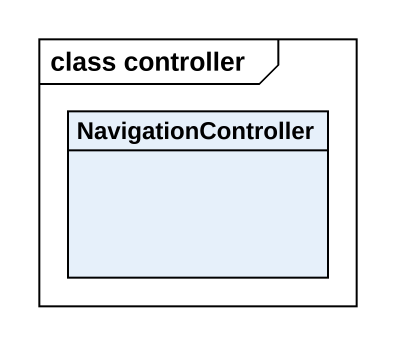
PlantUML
@startuml
mainframe class controller
hide circle
hide empty members
class NavigationController
@enduml
